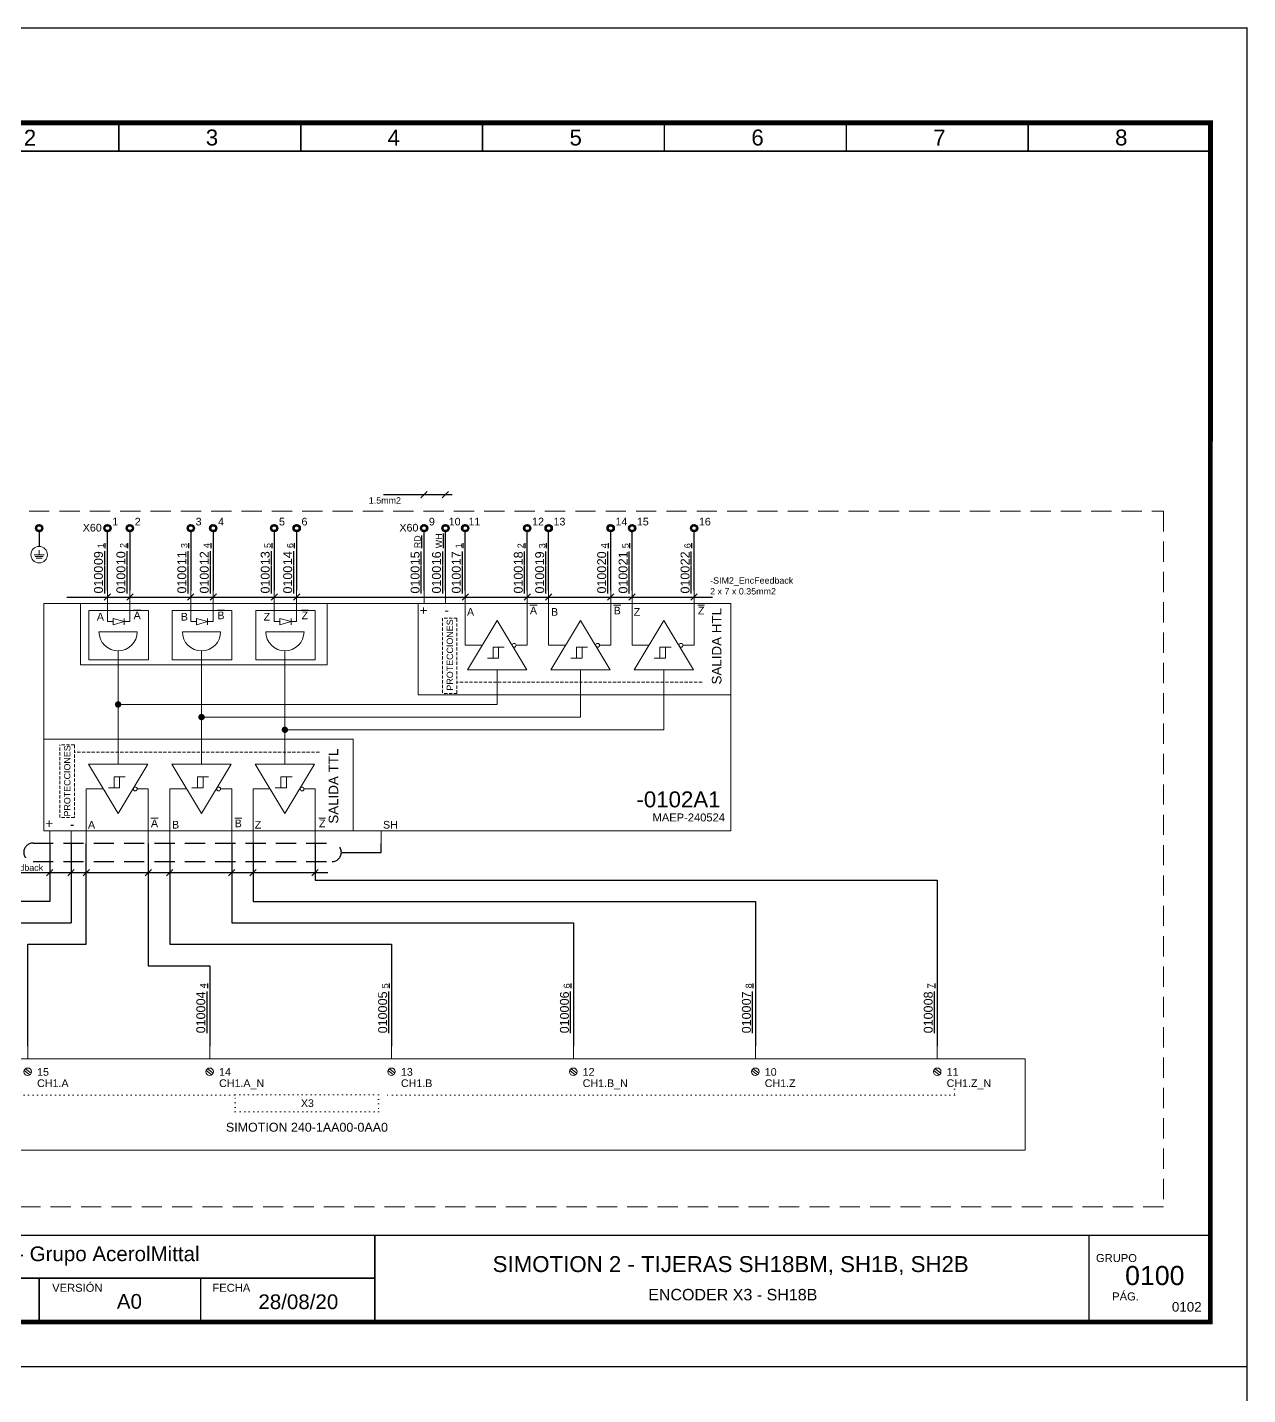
# Model space of a CAD drawing. Header units: millimetres. Extents: x -5035 to 14510, y -7775 to 12.
# Drawn here: x 495.5 to 687, y -3066.7 to -2852.2 of the extents above; entities that cross this region are included whole.
import ezdxf
from ezdxf.enums import TextEntityAlignment as Align

# ---------------------------------------------------------------- set-up
doc = ezdxf.new("R2010")
doc.units = ezdxf.units.MM
for name, pattern in [('ACAD_ISO07W100', [3, 0, -3]), ('DASHED', [0.75, 0.5, -0.25]), ('HIDDEN2', [4.762499999999999, 3.175, -1.5875])]:
    doc.linetypes.add(name, pattern=pattern)
for name, color, linetype, lineweight in [('Cables eProC', 81, 'Continuous', 25), ('eProC - L2', 41, 'Continuous', 20), ('Rótulo eProC', 222, 'Continuous', 25), ('Textos eProC', 41, 'Continuous', 25)]:
    doc.layers.add(name, color=color, linetype=linetype, lineweight=lineweight)
doc.layers.add('TEXTOS', color=150, linetype='Continuous')
doc.styles.get("Standard").update_dxf_attribs({"font": 'arial.ttf'})

# ---------------------------------------------------------------- blocks, each defined once
blk = doc.blocks.new('eProC - Rótulo')
at = {"layer": 'eProC - L2', "lineweight": 0}
h = blk.add_hatch(color=256, dxfattribs=at)
h.dxf.hatch_style = 1
edge = h.paths.add_edge_path()
edge.add_ellipse((18.25213672028826, -196.9261742999511), major_axis=(0, 2.69398394157768), ratio=0.9394639537380453, start_angle=270, end_angle=450)
edge.add_line((15.721235915227, -196.9261742999488), (15.721235915227, -198.0262406689194))
edge.add_ellipse((18.25213672028826, -198.0262406689176), major_axis=(-2.530900805061371, 0), ratio=0.8765219452336325, start_angle=0, end_angle=90.00000003045925)
edge.add_arc((18.27335383050047, -195.5607843947532), 4.683894425901206, 269.7404606443341, 295.7776069626162)
edge.add_line((20.31028205640587, -199.7785788889764), (20.29822599010674, -198.8274645321544))
edge.add_arc((18.53107238730183, -196.3659306924278), 3.030178328089625, 264.718299702173, 305.6748497988437, ccw=False)
edge.add_ellipse((18.25213672028826, -197.5293953656246), major_axis=(0, -1.853847971147125), ratio=0.8438195784126398, start_angle=270, end_angle=360, ccw=False)
edge.add_line((16.68782350683375, -197.5293953656246), (20.78303752534953, -197.5293953656246))
edge.add_line((20.78303752534953, -197.5293953656246), (20.78303752534964, -196.9261742999511))
edge = h.paths.add_edge_path(flags=16)
edge.add_line((19.61407906036493, -196.6747056132363), (16.8901943802116, -196.6747056132363))
edge.add_ellipse((18.25213672028826, -196.6524970348587), major_axis=(0, 1.493762606582783), ratio=0.9118536529786326, start_angle=269.14812120263406, end_angle=450.85187879736594, ccw=False)
edge = h.paths.add_edge_path()
edge.add_ellipse((24.53606879678694, -194.6480166949741), major_axis=(2.859551306712874, 0), ratio=0.8879042817777737, start_angle=271.7431843167558, end_angle=440.0131197538371)
edge.add_line((25.03197981647497, -192.1474811884746), (22.43893209419025, -192.1474811884746))
edge.add_line((22.43893209419025, -192.1474811884746), (22.43893209419025, -197.188480772912))
edge.add_line((22.43893209419025, -197.188480772912), (22.43893209419025, -200.2321034925712))
edge.add_line((22.43893209419025, -200.2321034925712), (23.45480529619465, -200.2321034925712))
edge.add_line((23.45480529619465, -200.2321034925712), (23.45480529619465, -197.1858495332467))
edge.add_line((23.45480529619465, -197.1858495332467), (24.62305523908697, -197.1858495332467))
edge = h.paths.add_edge_path(flags=16)
edge.add_line((23.45480529619465, -196.1897923405218), (23.45480529619465, -193.1062410494224))
edge.add_line((23.45480529619465, -193.1062410494224), (24.53606879676522, -193.1062410494224))
edge.add_ellipse((24.53606879678694, -194.6480166949741), major_axis=(1.681458667494562, 0), ratio=0.9169274721736568, start_angle=270, end_angle=450, ccw=False)
edge.add_line((24.53606879683048, -196.1897923405218), (23.45480529619465, -196.1897923405218))
h.paths.add_polyline_path([(28.88337502731326, -200.1686943225809), (29.96274090268548, -200.1686943225809), (29.96274090268548, -196.6621550902314, -0.5790308252155739), (32.03007794970472, -195.4418327159001), (32.03007794970472, -194.4851599634876, 0.4270023526849942), (29.96274090268548, -195.3092403231453), (29.96274090268548, -194.3667890582274), (28.88337502731326, -194.3667890582274)])
edge = h.paths.add_edge_path()
edge.add_ellipse((35.59266709558801, -197.314602608275), major_axis=(0, 3.050109259531877), ratio=0.9167500623092966, start_angle=0, end_angle=360)
edge = h.paths.add_edge_path(flags=16)
edge.add_ellipse((35.59266709558801, -197.314602608275), major_axis=(0, 2.152249407964542), ratio=0.8331707360348017, start_angle=0, end_angle=360)
edge = h.paths.add_edge_path()
edge.add_ellipse((43.71944930917152, -196.1511172593932), major_axis=(0, -3.250497670981453), ratio=0.9018554990975474, start_angle=135.331656941236, end_angle=404.668343058764, ccw=False)
edge.add_line((45.78028465666421, -193.8394023104156), (45.78028465666421, -192.5089534251097))
edge.add_ellipse((43.71944930917152, -196.1511172593932), major_axis=(0, -4.224315765563161), ratio=0.963019127378297, start_angle=149.5633998648684, end_angle=390.4366001351317)
edge.add_line((45.78028465666421, -199.7932810936768), (45.78028465666421, -198.4628322083709))
at = {"layer": 'eProC - L2', "lineweight": 5, "const_width": 0.233}
for points in [[(0, 0), (297, 0), (297, -210.0000000000002), (0, -210), (0, 0)], [(5.783499999999549, -189.4009999999998), (291.2164999999995, -189.4009999999998)], [(56.47486139750822, -202.9226231724861), (56.47486139750822, -189.3236231724859)], [(76.84365215121034, -202.9226231724861), (76.84365215121034, -189.3236231724859)], [(160.1370160879637, -203), (160.1370160879637, -189.4009999999998)], [(76.84365215121034, -196.123123172486), (160.1370160879637, -196.123123172486)], [(107.4632783138395, -202.9226231724861), (107.4632783138395, -196.123123172486)], [(132.7952386088173, -202.9226231724861), (132.7952386088173, -196.123123172486)]]:
    blk.add_lwpolyline(points, dxfattribs=at)
at = {"layer": 'eProC - L2', "lineweight": 40, "const_width": 0.75}
blk.add_lwpolyline([(5.783499999999549, -203), (291.2505000000001, -203), (291.2850000000003, -14.87246776690426), (5.817999999999756, -14.87246776690426)], close=True, dxfattribs=at)
at = {"layer": 'eProC - L2', "lineweight": 5, "const_width": 0.233}
for points in [[(34.34049999999991, -19.30656616285751), (5.783499999999663, -19.30656616285751), (5.783499999999549, -14.87246776690426), (34.34049999999979, -14.87246776690426)], [(62.89750000000026, -19.30656616285751), (34.34050000000002, -19.30656616285751), (34.34049999999979, -14.87246776690426), (62.89750000000004, -14.87246776690426)], [(91.4375, -19.30656616285796), (62.88049999999976, -19.30656616285796), (62.88049999999976, -14.87246776690426), (91.4375, -14.87246776690426)], [(119.9608131526145, -19.30656616285796), (91.40381315261425, -19.30656616285796), (91.40381315261413, -14.87246776690472), (119.9608131526143, -14.87246776690472)], [(148.517813152615, -19.30656616285796), (119.9608131526147, -19.30656616285796), (119.9608131526143, -14.87246776690472), (148.5178131526145, -14.87246776690472)], [(177.0578131526145, -19.30656616285842), (148.5008131526142, -19.30656616285842), (148.5008131526142, -14.87246776690472), (177.0578131526145, -14.87246776690472)], [(205.581126305229, -19.30656616285751), (177.0241263052287, -19.30656616285751), (177.0241263052285, -14.87246776690426), (205.5811263052287, -14.87246776690426)], [(234.1381263052294, -19.30656616285751), (205.5811263052292, -19.30656616285751), (205.5811263052287, -14.87246776690426), (234.138126305229, -14.87246776690426)], [(262.6781263052289, -19.30656616285796), (234.1211263052287, -19.30656616285796), (234.1211263052287, -14.87246776690426), (262.6781263052289, -14.87246776690426)], [(291.2014394578434, -19.30656616285751), (262.6444394578432, -19.30656616285751), (262.644439457843, -14.87246776690426), (291.2014394578432, -14.87246776690426)]]:
    blk.add_lwpolyline(points, close=True, dxfattribs=at)
at = {"layer": 'eProC - L2', "lineweight": 0, "const_width": 0.233}
blk.add_lwpolyline([(272.2141748043123, -203), (272.2141748043123, -189.4009999999998)], dxfattribs=at)
at = {"layer": 'eProC - L2', "lineweight": 0}
for points in [[(22.43893209419025, -197.188480772912), (22.43893209419025, -192.1474811884746), (25.03197981648179, -192.1474811884746)], [(23.45480529619465, -197.188480772912), (23.45480529619465, -200.2321034925712), (22.43893209419025, -200.2321034925712), (22.43893209419025, -192.1474811884746), (23.45480529619465, -192.1474811884746)], [(45.78028465666421, -192.5089534251097), (45.78028465666421, -193.8394023104156)], [(23.45480529619465, -193.1062410494224), (23.45480529619465, -196.1897923405218)], [(24.5360687967883, -193.1062410494224), (23.45480529619465, -193.1062410494224), (23.45480529619465, -196.1897923405218), (24.5360687967883, -196.1897923405218)], [(29.96274090268548, -196.6284768904829), (29.96274090268548, -200.1686943225809), (28.88337502731326, -200.1686943225809), (28.88337502731326, -194.3667890582274), (29.96274090268548, -194.3667890582274), (29.96274090268548, -195.3092403231431)], [(32.03007794970472, -195.4418327159001), (32.03007794970472, -194.4851599634871)], [(15.721235915227, -196.9261742999511), (15.721235915227, -198.0262406689176)], [(16.89019438021217, -196.6747056132363), (19.61407906036425, -196.6747056132363)], [(20.78303752534953, -197.5293953656246), (20.78303752534953, -196.9261742999511)], [(24.62305523906866, -197.1858495332467), (23.45480529619465, -197.1858495332467)], [(20.78303752534953, -197.5293953656246), (16.68782350683296, -197.5293953656246)], [(20.31028205640587, -199.7785788889755), (20.29822599010674, -198.8274645321535)], [(45.78028465666421, -198.4628322083713), (45.78028465666421, -199.7932810936768)]]:
    blk.add_lwpolyline(points, dxfattribs=at)
for centre, radius, start, end in [((31.39091835090221, -195.8868887166072), 1.540574078083927, 65.48798580094844, 157.9783705209563), ((31.34663979589845, -196.6453159903344), 1.384001337398694, 60.40847701888465, 180.6971331110832), ((18.53107238730195, -196.3659306924278), 3.030178328089643, 264.7182996994936, 305.674849798842), ((18.27335383050047, -195.5607843947532), 4.683894425901305, 269.7404606254545, 295.7776069626336)]:
    blk.add_arc(centre, radius, start, end, dxfattribs=at)
for centre, major_axis, ratio, start_param, end_param in [((24.53606879678694, -194.6480166949741), (2.859551306712874, 0), 0.8879042817777737, 4.742813286181207, 7.679677691676559), ((43.71944930917152, -196.1511172593932), (0, -4.224315765563161), 0.963019127378297, 2.610373768118795, 6.814404192650585), ((43.71944930917152, -196.1511172593932), (0, -3.250497670981453), 0.9018554990975474, 2.361982995804007, 7.062794964965373), ((18.25213672028826, -196.9261742999511), (0, 2.69398394157768), 0.9394639537380453, 4.71238898038469, 7.853981633974483), ((18.25213672028826, -196.6524970348587), (0, 1.493762606582783), 0.9118536529786326, 4.697520890542724, 7.868849723816449), ((24.53606879678694, -194.6480166949741), (1.681458667494562, 0), 0.9169274721736568, 4.71238898038469, 7.853981633974483), ((18.25213672028826, -198.0262406689176), (-2.530900805061371, 0), 0.8765219452336325, 0, 1.570796327326511), ((18.25213672028826, -197.5293953656246), (0, -1.853847971147125), 0.8438195784126398, 4.71238898038469, 6.283185307179586)]:
    blk.add_ellipse(centre, major_axis=major_axis, ratio=ratio, start_param=start_param, end_param=end_param, dxfattribs=at)
for major_axis, ratio in [((0, 3.050109259531877), 0.9167500623092966), ((0, 2.152249407964542), 0.8331707360348017)]:
    blk.add_ellipse((35.59266709558801, -197.314602608275), major_axis=major_axis, ratio=ratio, dxfattribs=at)
at = {"layer": 'eProC - L2', "lineweight": 20, "char_height": 2.5, "attachment_point": 7}
for s, insert in [('{\\fArial|b0|i0|c0|p18;00}', (19.45209767577444, -18.45176193203861)), ('{\\fArial|b0|i0|c0|p18;0}', (47.95841082838848, -18.45176193204053)), ('{\\fArial|b0|i0|c0|p18;1}', (76.51541082838872, -18.45176193203906)), ('{\\fArial|b0|i0|c0|p18;2}', (105.0554108283887, -18.45176193203906)), ('{\\fArial|b0|i0|c0|p18;3}', (133.6124108283885, -18.45176193203906)), ('{\\fArial|b0|i0|c0|p18;4}', (162.1354108283886, -18.45176193203906)), ('{\\fArial|b0|i0|c0|p18;5}', (190.6924108283889, -18.45176193203906)), ('{\\fArial|b0|i0|c0|p18;6}', (219.2324108283888, -18.45176193203906)), ('{\\fArial|b0|i0|c0|p18;7}', (247.7714108283886, -18.45176193203906)), ('{\\fArial|b0|i0|c0|p18;8}', (276.3114108283885, -18.45176193203906))]:
    blk.add_mtext(s, dxfattribs=dict(at, insert=insert))
at = {"layer": 'eProC - L2', "attachment_point": 7}
for s, insert, char_height in [('{\\fArial|b0|i0|c0|p18;CONFECCIÓN }', (60.44413231986846, -191.9323770540059), 1.255239842187869), ('{\\fArial|b0|i0|c0|p18;CLIENTE}', (78.54848969712793, -191.9323770540059), 1.255239842187869), ('{\\fArial|b0|i0|c0|p18;CRJ}', (62.66984818896753, -195.2786288782686), 2.305149634601388), ('{\\fArial|b0|i0|c0|p18;ACINDAR - Grupo AcerolMittal}', (88.62083612340257, -194.1530265221377), 2.305149634601388), ('{\\fArial|b0|i0|c0|p18;GRUPO}', (273.3085936568314, -193.6147217329662), 1.255239842187869), ('{\\fArial|b0|i0|c0|p18;ULTIMA VERSIÓN}', (58.41840193245116, -197.989487357172), 1.255239842187869), ('{\\fArial|b0|i0|c0|p18;ARCHIVO}', (78.64627760704661, -198.2800028847432), 1.255239842187869), ('{\\fArial|b0|i0|c0|p18;VERSIÓN}', (109.503126452717, -198.2800028847432), 1.255239842187869), ('{\\fArial|b0|i0|c0|p18;FECHA}', (134.6501022744314, -198.2800028847432), 1.255239842187869), ('{\\fArial|b0|i0|c0|p18;CRJ}', (63.23684171670493, -201.2539878171506), 2.305149634601388), ('{\\fArial|b0|i0|c0|p18;XING_ELE32006}', (79.87327899639467, -202.087657779754), 2.305149634601388), ('{\\fArial|b0|i0|c0|p18;A0}', (119.6550813409899, -200.9525265221378), 2.305149634601388), ('{\\fArial|b0|i0|c0|p18;28/08/20}', (141.867730192314, -201.0108573813513), 2.305149634601388), ('{\\fArial|b0|i0|c0|p18;PÁG.}', (275.8581421672325, -199.6374450480862), 1.255239842187869)]:
    blk.add_mtext(s, dxfattribs=dict(at, insert=insert, char_height=char_height))
at = {"layer": 'eProC - L2', "insert": (215.9882582192838, -192.6668423217829), "char_height": 2.5, "width": 89.0142959662885, "attachment_point": 2}
blk.add_mtext('{\\fArial|b0|i0|c0|p18;SIMOTION 2 - TIJERAS SH18BM, SH1B, SH2B}', dxfattribs=at)
at = {"layer": 'eProC - L2'}
for tag, p in [('GR', (284.9388241817146, -193.1055635700077)), ('PG', (284.9388241817146, -198.932405996431))]:
    blk.add_attdef(tag, text='', height=3, dxfattribs=at).set_placement(p, align=Align.MIDDLE)
blk.add_attdef('DESCRIPCIÓN', text='', height=1.8, dxfattribs=at).set_placement((216.3124805672701, -199.6093158954159), align=Align.CENTER)
blk = doc.blocks.new('EntradaEncoder')
at = {"layer": 'eProC - L2'}
blk.add_lwpolyline([(0, 0), (285.3993131526131, 0), (285.3993131526131, -170.0944338371428), (0, -170.0944338371428)], close=True, dxfattribs=at)
for points in [[(21.16864936152524, -140.440132560896), (21.16864936152524, -142.398420619621)], [(29.57965510321287, -140.440132560896), (29.57965510321287, -142.398420619621)], [(45.59635857691865, -140.440132560896), (45.59635857691865, -142.398420619621)], [(54.00736431860628, -140.440132560896), (54.00736431860628, -142.398420619621)], [(62.41837006029391, -140.440132560896), (62.41837006029391, -142.398420619621)], [(99.86512630522884, -140.440132560896), (99.86512630522884, -142.398420619621)], [(128.4221263052295, -140.440132560896), (128.4221263052295, -142.398420619621)], [(156.9621263052286, -140.440132560896), (156.9621263052286, -142.398420619621)], [(185.4854394578433, -140.440132560896), (185.4854394578433, -142.3984179075387)], [(214.042439457844, -140.440132560896), (214.042439457844, -142.398420619621)], [(242.5824394578431, -140.440132560896), (242.5824394578431, -142.398420619621)], [(256.3939237839822, -142.398420619621), (17.33208903761988, -142.3984206196237)], [(17.33208903761988, -156.7231341166125), (17.33208903761988, -142.3984206196237)], [(256.3939237839822, -142.398420619621), (256.3939237839822, -156.7231341166107)], [(21.47996985772625, -144.9293886112782), (20.61432363544191, -144.2455740360647)], [(20.82690637296582, -143.9584135324476), (21.71011254443511, -144.6560995356003)], [(29.89097559941388, -144.9293886112782), (29.02532937712954, -144.2455740360647)], [(29.23791211465345, -143.9584135324476), (30.12111828612274, -144.6560995356003)], [(45.90767907311965, -144.9293886112782), (45.04203285083531, -144.2455740360647)], [(45.25461558835923, -143.9584135324476), (46.13782175982851, -144.6560995356003)], [(54.31868481480728, -144.9293886112782), (53.45303859252294, -144.2455740360647)], [(53.66562133004686, -143.9584135324476), (54.54882750151614, -144.6560995356003)], [(62.72969055649492, -144.9293886112782), (61.86404433421058, -144.2455740360647)], [(62.07662707173449, -143.9584135324476), (62.95983324320378, -144.6560995356003)], [(100.1594558671877, -144.9293858991959), (99.29380964490338, -144.2455713239824)], [(99.5063923824273, -143.9584108203653), (100.3895985538966, -144.6560968235181)], [(128.716446761031, -144.9293886112782), (127.8508005387466, -144.2455740360647)], [(128.0633832762705, -143.9584135324476), (128.9465894477398, -144.6560995356003)], [(157.2564513141078, -144.9293886112782), (156.3908050918235, -144.2455740360647)], [(156.6033878293474, -143.9584135324476), (157.4865940008167, -144.6560995356003)], [(185.7797644667226, -144.9293886112782), (184.9141182444382, -144.2455740360647)], [(185.1267009819621, -143.9584135324476), (186.0099071534314, -144.6560995356003)], [(214.353759954045, -144.9293886112782), (213.4881137317607, -144.2455740360647)], [(213.7006964692846, -143.9584135324476), (214.5839026407539, -144.6560995356003)], [(242.8937599540441, -144.9293886112782), (242.0281137317597, -144.2455740360647)], [(242.2406964692836, -143.9584135324476), (243.1239026407529, -144.6560995356003)], [(17.33208903761988, -156.7231341166125), (256.3939237839822, -156.7231341166107)]]:
    blk.add_lwpolyline(points, dxfattribs=at)
at = {"layer": 'eProC - L2', "linetype": 'ACAD_ISO07W100', "ltscale": 0.2}
for points in [[(20.89215279845666, -147.1634680588832), (20.89215279845666, -148.1278432338931), (132.4220374803754, -148.1278432338931)], [(245.2830860607482, -147.1634680588832), (245.2830860607482, -148.1278432338931), (155.9150289305162, -148.1278432338931)]]:
    blk.add_lwpolyline(points, dxfattribs=at)
blk.add_lwpolyline([(132.4220374803754, -148.067599904809), (154.9079493906447, -148.067599904809), (154.9079493906447, -150.738107827261), (132.4220374803754, -150.738107827261)], close=True, dxfattribs=at)
at = {"layer": 'eProC - L2'}
for centre in [(21.16864936152524, -144.4336702125402), (29.57965510321287, -144.4336702125402), (45.59635857691865, -144.4336702125402), (54.00736431860628, -144.4336702125402), (62.41837006029391, -144.4336702125402), (99.84813537098671, -144.4336675004579), (128.40512626483, -144.4336702125402), (156.9451308179068, -144.4336702125402), (185.4684439705215, -144.4336702125402), (214.042439457844, -144.4336702125402), (242.5824394578431, -144.4336702125402)]:
    blk.add_circle(centre, 0.5853692699507881, dxfattribs=at)
at = {"layer": 'eProC - L2', "char_height": 1.2, "attachment_point": 1}
for s, insert in [('5', (22.64074206018995, -143.8626608519253)), ('+24', (22.64074206018995, -145.4184915963048)), ('9', (31.05174780187758, -143.8626608519253)), ('M', (31.05174780187758, -145.4184915963048)), ('4', (47.06845127558336, -143.8626608519253)), ('+5', (47.06845127558336, -145.4184915963048)), ('+5', (55.47945701727099, -145.4184915963048)), ('6', (55.47945701727099, -143.8626608519253)), ('7', (63.89046275895862, -143.8626608519253)), ('M', (63.89046275895862, -145.4184915963048)), ('CH1.A', (101.3202280696514, -145.6293309166153)), ('15', (101.3202280696514, -143.862658139843)), ('CH1.A_N', (129.8772189634947, -145.6293336286976)), ('14', (129.8772189634947, -143.8626608519253)), ('CH1.B', (158.4172235165715, -145.6293336286976)), ('13', (158.4172235165715, -143.8626608519253)), ('CH1.B_N', (186.9405366691863, -145.6293336286976)), ('12', (186.9405366691863, -143.8626608519253)), ('CH1.Z', (215.5145321565087, -145.6293336286976)), ('10', (215.5145321565087, -143.8626608519253)), ('CH1.Z_N', (244.0545321565078, -145.6293336286976)), ('11', (244.0545321565078, -143.8626608519253))]:
    blk.add_mtext_dynamic_manual_height_columns(s, width=3.250252668158737, gutter_width=7.5, heights=[0], dxfattribs=dict(at, insert=insert))
at = {"layer": 'eProC - L2'}
for tag, p in [('GXX1', (16.52262650177545, -144.0058911814467)), ('ID1', (16.52262650177545, -146.32201456447))]:
    blk.add_attdef(tag, text='', height=1.5, dxfattribs=at).set_placement(p, align=Align.RIGHT)
for tag, height, p in [('BYTE', 1.2, (143.7363716029267, -149.965238330682)), ('DESC1', 1.4, (143.66499343551, -153.8437915052054))]:
    blk.add_attdef(tag, text='', height=height, dxfattribs=at).set_placement(p, align=Align.CENTER)
blk = doc.blocks.new('eProC - Borne 2.0')
at = {"layer": 'Cables eProC'}
h = blk.add_hatch(dxfattribs=at)
h.set_pattern_fill('ANSI31', color=256, scale=0.0279171615287314)
h.set_pattern_definition([(45, (-2462.882078904184, -2995.577827000979), (-0.06267581517531662, 0.06267581517531662), [])])
edge = h.paths.add_edge_path()
edge.add_arc((0, -0.4535599239779913), 0.5742361460052544, 0, 360)
edge = h.paths.add_edge_path(flags=17)
edge.add_arc((2.775557561562891e-17, -0.4535599239779913), 0.3850599639098976, 0, 360)
for radius in [0.5742361460052052, 0.3850599639097176]:
    blk.add_circle((0, -0.4535599239779913), radius, dxfattribs=at)
blk = doc.blocks.new('eProC_B65_03')
at = {"layer": 'eProC - L2'}
for points in [[(-0.7639828629999101, -1.325780363934427), (0.7722713781604398, -1.325780363934427)], [(-0.607844248866968, -1.580543434206447), (0.6161327640274976, -1.580543434206447)], [(-0.4517056347340258, -1.835306504478467), (0.4599941498945554, -1.835306504478467)], [(0.004144257580264821, -1.325780363934427), (0.004144257580264821, -0.5892963774194868)]]:
    blk.add_lwpolyline(points, dxfattribs=at)
blk.add_circle((0, -1.295763512554913), 1.295763512554913, dxfattribs=at)

msp = doc.modelspace()

# ---------------------------------------------------------------- linework, layer by layer
at = {"layer": 'Cables eProC'}
for p, q in [((497.3797751419898, -2931.349504259904), (497.3797751419898, -2933.643711567264)), ((508.0936612138809, -2940.565734222138), (508.0936612138809, -2931.349619746567)), ((511.6194344727734, -2931.349619746567), (511.6194344727733, -2940.565734222138)), ((557.786463392325, -2940.565734222138), (557.7864633923252, -2931.349619746563)), ((561.1445841531836, -2940.565734222138), (561.1445841531838, -2931.349619746563)), ((564.2528315117006, -2940.565734222137), (564.2528315117008, -2931.349619746563)), ((573.9834283209557, -2940.565734222136), (573.9834283209559, -2931.349619746562)), ((577.3389438177828, -2940.565734222136), (577.338943817783, -2931.349619746562)), ((587.0695406270379, -2940.565734222135), (587.0695406270381, -2931.349619746561)), ((590.425056123865, -2940.565734222135), (590.4250561238653, -2931.349619746561)), ((600.1556529331201, -2940.565734222134), (600.1556529331203, -2931.34961974656)), ((499.0333536031485, -2980.278023354249), (499.0333536031484, -2989.35222466159)), ((502.3914743640071, -2980.278023354249), (502.3914743640071, -2992.710345422449)), ((544.8070732406666, -2981.64456050834), (551.0779441950294, -2981.644560508341)), ((551.0779441950294, -2981.644560508341), (551.0779441950294, -2980.278023354249)), ((499.0333536031485, -2989.35222466159), (449.7442987639931, -2989.35222466159)), ((458.1553045056808, -2992.710345422449), (502.391474364007, -2992.710345422449))]:
    msp.add_line(p, q, dxfattribs=at)
at = {"layer": 'Cables eProC', "linetype": 'HIDDEN2'}
for p, q in [((496.4230555720277, -2980.187228089096), (543.3497408214223, -2980.187228089096)), ((496.4230555720278, -2983.101892927584), (543.3497408214223, -2983.101892927585))]:
    msp.add_line(p, q, dxfattribs=at)
at = {"layer": 'Cables eProC'}
for points in [[(521.1797735199626, -2931.349619746567), (521.1797735199631, -2940.565734222138)], [(524.7055467788556, -2931.349619746567), (524.7055467788556, -2940.565734222138)], [(534.2658858260453, -2931.349619746567), (534.2658858260453, -2940.565734222138)], [(537.7916590849378, -2931.349619746567), (537.7916590849378, -2940.565734222138)], [(495.6020607506157, -3012.067779229122), (495.6020607506157, -2996.068466183307), (504.7786845461019, -2996.068466183307), (504.7786845461019, -2980.278023354249)], [(514.509281355357, -2980.278023354249), (514.509281355357, -2999.426586944167), (524.1590607506164, -2999.426586944167), (524.1590607506164, -3012.067779229122)], [(517.8647968521841, -2980.278023354249), (517.8647968521841, -2996.068466183307), (552.6990607506154, -2996.068466183307), (552.6990607506154, -3012.067779229122)], [(527.5953936614392, -2980.278023354249), (527.5953936614392, -2992.710345422449), (581.2223739032303, -2992.710345422449), (581.2223739032302, -3012.067779229122)], [(530.9509091582663, -2980.278023354249), (530.9509091582661, -2989.35222466159), (609.7793739032306, -2989.35222466159), (609.7793739032309, -3012.067779229122)], [(540.6815059675214, -2980.278023354249), (540.6815059675214, -2985.994103900732), (638.3193739032299, -2985.994103900732), (638.3193739032299, -3012.067779229122)]]:
    msp.add_lwpolyline(points, dxfattribs=at)
at = {"layer": 'Cables eProC', "linetype": 'HIDDEN2'}
for centre, start, end in [((496.4230555720278, -2981.64456050834), 90.00000000000448, 269.9999999999955), ((543.3497408214223, -2981.64456050834), 270, 90)]:
    msp.add_arc(centre, 1.457332419244267, start, end, dxfattribs=at)
at = {"layer": 'eProC - L2'}
for p, q in [((508.0936612138809, -2945.431622842954), (508.0936612138809, -2940.565734222138)), ((508.0936612138809, -2940.565734222138), (508.0936612138809, -2942.595535713266)), ((511.6194344727734, -2945.431622842954), (511.6194344727733, -2940.565734222138)), ((521.1797735199631, -2945.431622842954), (521.1797735199631, -2940.565734222138)), ((524.7055467788556, -2945.431622842954), (524.7055467788556, -2940.565734222138)), ((534.2658858260453, -2945.431622842954), (534.2658858260453, -2940.565734222138)), ((537.7916590849378, -2945.431622842954), (537.7916590849378, -2940.565734222138)), ((564.2528315117012, -2949.148011817094), (564.2528315117006, -2940.565734222137)), ((573.9834283209562, -2949.148011817093), (573.9834283209557, -2940.565734222136)), ((577.3389438177834, -2949.148011817093), (577.3389438177828, -2940.565734222136)), ((587.0695406270385, -2949.148011817092), (587.0695406270379, -2940.565734222135)), ((590.4250561238656, -2949.148011817092), (590.425056123865, -2940.565734222135)), ((600.1556529331207, -2949.148011817091), (600.1556529331201, -2940.565734222134)), ((506.7714962417962, -2947.029367695433), (512.7714962417962, -2947.029367695433)), ((508.975104528604, -2945.431622842954), (508.0936612138809, -2945.431622842954)), ((511.6194344727734, -2945.431622842954), (510.7379911580502, -2945.431622842954)), ((519.8576085478784, -2947.029367695433), (525.8576085478784, -2947.029367695433)), ((522.0612168346862, -2945.431622842954), (521.1797735199631, -2945.431622842954)), ((524.7055467788556, -2945.431622842954), (523.8241034641325, -2945.431622842954)), ((532.9437208539606, -2947.029367695433), (538.9437208539606, -2947.029367695433)), ((535.1473291407684, -2945.431622842954), (534.2658858260453, -2945.431622842954)), ((537.7916590849378, -2945.431622842954), (536.9102157702147, -2945.431622842954)), ((566.9109684150783, -2949.148011817094), (564.2528315117012, -2949.148011817094)), ((572.2352706296265, -2949.148011817093), (573.9834283209562, -2949.148011817093)), ((579.9970807211605, -2949.148011817093), (577.3389438177834, -2949.148011817093)), ((585.3213829357087, -2949.148011817092), (587.0695406270385, -2949.148011817092)), ((593.0831930272427, -2949.148011817093), (590.4250561238656, -2949.148011817093)), ((598.4074952417909, -2949.148011817092), (600.1556529331207, -2949.148011817092)), ((509.7714962417959, -2950.029367695433), (509.7714962417956, -2967.82809567102)), ((522.8576085478784, -2950.029367695433), (522.8576085478778, -2967.82809567102)), ((535.9437208539604, -2950.029367695433), (535.94372085396, -2967.82809567102)), ((569.2456432073958, -2958.434252207898), (569.2456432073952, -2953.015661905365)), ((582.3317555134778, -2960.421878788192), (582.3317555134774, -2953.015661905364)), ((595.41786781956, -2962.409505368487), (595.4178678195597, -2953.015661905363)), ((569.2456432073957, -2958.434252207897), (509.7714962417956, -2958.434252207898)), ((582.3317555134779, -2960.421878788192), (522.8576085478778, -2960.421878788193)), ((595.4178678195601, -2962.409505368487), (535.94372085396, -2962.409505368489)), ((507.4368214494789, -2971.695745759292), (504.7786845461019, -2971.695745759292)), ((504.7786845461019, -2971.695745759292), (504.7786845461019, -2980.278023354249)), ((512.7611236640271, -2971.695745759293), (514.509281355357, -2971.695745759292)), ((514.509281355357, -2971.695745759292), (514.509281355357, -2980.278023354249)), ((517.8647968521841, -2971.695745759292), (517.8647968521841, -2980.278023354249)), ((520.5229337555611, -2971.695745759292), (517.8647968521841, -2971.695745759292)), ((525.8472359701093, -2971.695745759293), (527.5953936614392, -2971.695745759292)), ((527.5953936614392, -2971.695745759292), (527.5953936614392, -2980.278023354249)), ((530.9509091582663, -2971.695745759292), (530.9509091582663, -2980.278023354249)), ((533.6090460616433, -2971.695745759293), (530.9509091582663, -2971.695745759293)), ((538.9333482761915, -2971.695745759293), (540.6815059675214, -2971.695745759293)), ((540.6815059675214, -2971.695745759292), (540.6815059675214, -2980.278023354249)), ((551.0779441950294, -2978.248221863121), (551.0779441950294, -2980.278023354249))]:
    msp.add_line(p, q, dxfattribs=at)
at = {"layer": 'eProC - L2', "linetype": 'DASHED'}
for p, q in [((560.6878581029932, -2944.876663433191), (560.6878581029956, -2956.714189448217)), ((562.9520740895664, -2944.876663433191), (560.6878581029946, -2944.876663433191)), ((562.9520740895673, -2956.714189448216), (562.9520740895666, -2944.876663433191)), ((601.410792181592, -2954.920069429661), (562.9520740895672, -2954.920069429664)), ((562.9520740895673, -2956.714189448216), (560.6878581029955, -2956.714189448217)), ((500.6367871019537, -2976.190732344175), (500.6367871019537, -2964.786501108399)), ((502.9010030885254, -2964.786501108399), (500.6367871019536, -2964.786501108399)), ((502.9010030885254, -2964.786501108399), (502.9010030885254, -2976.190732344175)), ((541.3597211805502, -2965.923688146722), (502.9010030885254, -2965.923688146722)), ((502.9010030885254, -2976.190732344175), (500.6367871019536, -2976.190732344175))]:
    msp.add_line(p, q, dxfattribs=at)
at = {"layer": 'eProC - L2', "linetype": 'HIDDEN2'}
msp.add_lwpolyline([(476.7503852583396, -2928.107417415435), (673.8112172843321, -2928.107417415435), (673.8112172843321, -3037.234751734002), (476.7503852583394, -3037.234751734002)], dxfattribs=at)
at = {"layer": 'eProC - L2'}
for points in [[(557.786463392325, -2940.565734222138), (557.786463392325, -2942.595535713265)], [(561.1445841531836, -2940.565734222138), (561.1445841531836, -2942.595535713265)], [(498.1178431759545, -2942.595535713266), (605.9289310837044, -2942.595535713258), (605.9289310837044, -2978.248221863121), (498.1178431759545, -2978.248221863121), (498.1178431759519, -2942.595535713266)], [(503.8494436592634, -2942.595535713267), (503.8494436592634, -2952.202687976412), (542.5814087707301, -2952.202687976412), (542.5814087707301, -2942.595535713266), (503.8494436592634, -2942.595535713266)], [(556.870952965132, -2956.941148002245), (556.870952965131, -2942.595535713265), (605.9289310837044, -2942.595535713262), (605.9289310837054, -2956.941148002241), (556.870952965132, -2956.941148002245)], [(505.1871982586932, -2943.691825607287), (505.1871982586932, -2951.42712578383), (514.525897427961, -2951.42712578383), (514.525897427961, -2943.691825607287), (505.1871982586932, -2943.691825607287)], [(508.975104528604, -2945.431622842954), (508.975104528604, -2944.931622842954), (510.7379911580502, -2945.431622842954), (510.7379911580502, -2944.931622842954)], [(518.2733105647754, -2943.691825607287), (518.2733105647754, -2951.42712578383), (527.6120097340432, -2951.42712578383), (527.6120097340432, -2943.691825607287), (518.2733105647754, -2943.691825607287)], [(522.0612168346862, -2945.431622842954), (522.0612168346862, -2944.931622842954), (523.8241034641325, -2945.431622842954), (523.8241034641325, -2944.931622842954)], [(531.3594228708577, -2943.691825607287), (531.3594228708577, -2951.42712578383), (540.6981220401254, -2951.42712578383), (540.6981220401254, -2943.691825607287), (531.3594228708577, -2943.691825607287)], [(535.1473291407684, -2945.431622842954), (535.1473291407684, -2944.931622842954), (536.9102157702147, -2945.431622842954), (536.9102157702147, -2944.931622842954)], [(573.9149927920291, -2953.015661905365), (564.5762936227613, -2953.015661905365), (569.2456432073947, -2945.280361728823), (573.9149927920291, -2953.015661905365)], [(587.0011050981113, -2953.015661905364), (577.6624059288436, -2953.015661905364), (582.3317555134769, -2945.280361728822), (587.0011050981113, -2953.015661905364)], [(600.0872174041936, -2953.015661905364), (590.7485182349258, -2953.015661905364), (595.4178678195591, -2945.280361728822), (600.0872174041936, -2953.015661905364)], [(508.975104528604, -2945.431622842954), (508.975104528604, -2945.931622842954), (510.7379911580502, -2945.431622842954), (510.7379911580502, -2945.931622842954)], [(522.0612168346862, -2945.431622842954), (522.0612168346862, -2945.931622842954), (523.8241034641325, -2945.431622842954), (523.8241034641325, -2945.931622842954)], [(535.1473291407684, -2945.431622842954), (535.1473291407684, -2945.931622842954), (536.9102157702147, -2945.431622842954), (536.9102157702147, -2945.931622842954)], [(570.368455314701, -2949.429154157973), (568.6061353484971, -2949.429154157973), (568.6061353484971, -2951.191474124177), (567.7249753653952, -2951.191474124177), (569.4872953315991, -2951.191474124177), (569.4872953315991, -2949.429154157973)], [(583.4545676207832, -2949.429154157973), (581.6922476545793, -2949.429154157973), (581.6922476545793, -2951.191474124177), (580.8110876714774, -2951.191474124177), (582.5734076376813, -2951.191474124177), (582.5734076376813, -2949.429154157973)], [(596.5406799268654, -2949.429154157972), (594.7783599606615, -2949.429154157972), (594.7783599606615, -2951.191474124176), (593.8971999775596, -2951.191474124176), (595.6595199437635, -2951.191474124176), (595.6595199437635, -2949.429154157972)], [(498.1178431759545, -2963.902609574142), (498.1178431759545, -2978.248221863121), (546.6783664102404, -2978.248221863121), (546.6783664102404, -2963.902609574141), (498.1178431759545, -2963.902609574142)], [(514.4408458264295, -2967.82809567102), (505.1021466571617, -2967.82809567102), (509.7714962417956, -2975.563395847563), (514.4408458264295, -2967.82809567102)], [(527.5269581325117, -2967.82809567102), (518.1882589632439, -2967.82809567102), (522.8576085478778, -2975.563395847563), (527.5269581325117, -2967.82809567102)], [(540.6130704385939, -2967.828095671021), (531.2743712693261, -2967.828095671021), (535.94372085396, -2975.563395847563), (540.6130704385939, -2967.828095671021)], [(510.8943083491019, -2969.769056609131), (509.131988382898, -2969.769056609131), (509.131988382898, -2971.531376575335), (508.2508283997961, -2971.531376575335), (510.013148366, -2971.531376575335), (510.013148366, -2969.769056609131)], [(523.9804206551842, -2969.769056609131), (522.2181006889803, -2969.769056609131), (522.2181006889803, -2971.531376575335), (521.3369407058783, -2971.531376575335), (523.0992606720822, -2971.531376575335), (523.0992606720822, -2969.769056609131)], [(537.0665329612664, -2969.769056609131), (535.3042129950625, -2969.769056609131), (535.3042129950625, -2971.531376575335), (534.4230530119605, -2971.531376575335), (536.1853729781644, -2971.531376575335), (536.1853729781644, -2969.769056609131)], [(499.0333536031485, -2980.278023354249), (499.0333536031485, -2978.248221863121)], [(502.3914743640071, -2980.278023354249), (502.3914743640071, -2978.248221863121)]]:
    msp.add_lwpolyline(points, dxfattribs=at)
at = {"layer": 'eProC - L2', "const_width": 0.5}
for points in [[(509.5214962417956, -2958.434252207898, -1), (510.0214962417956, -2958.434252207898, -1)], [(522.6076085478778, -2960.421878788193, -1), (523.1076085478778, -2960.421878788193, -1)], [(535.6937208539599, -2962.409505368489, -1), (536.1937208539599, -2962.409505368489, -1)]]:
    msp.add_lwpolyline(points, format="xyb", close=True, dxfattribs=at)
at = {"layer": 'eProC - L2'}
for centre in [(571.9352706296265, -2949.148011817093), (585.0213829357087, -2949.148011817093), (598.107495241791, -2949.148011817093), (512.4611236640271, -2971.695745759292), (525.5472359701093, -2971.695745759292), (538.6333482761916, -2971.695745759292)]:
    msp.add_circle(centre, 0.3, dxfattribs=at)
for centre in [(509.7714962417962, -2947.029367695433), (522.8576085478784, -2947.029367695433), (535.9437208539606, -2947.029367695433)]:
    msp.add_arc(centre, 3, 180, 0, dxfattribs=at)
at = {"layer": 'TEXTOS'}
for p, q in [((551.4023129218399, -2925.507316828913), (562.1987987966859, -2925.507316828913)), ((558.286463392325, -2925.007316828913), (557.286463392325, -2926.007316828913)), ((561.6445841531836, -2925.007316828909), (560.6445841531836, -2926.007316828909)), ((501.7095107433958, -2941.580634967702), (603.0745733712538, -2941.580634967702)), ((508.5936612138809, -2941.080634967702), (507.5936612138809, -2942.080634967702)), ((512.1194344727733, -2941.080634967702), (511.1194344727733, -2942.080634967702)), ((521.6797735199631, -2941.080634967702), (520.6797735199631, -2942.080634967702)), ((525.2055467788556, -2941.080634967702), (524.2055467788556, -2942.080634967702)), ((534.7658858260453, -2941.080634967702), (533.7658858260453, -2942.080634967702)), ((538.2916590849378, -2941.080634967702), (537.2916590849378, -2942.080634967702)), ((564.7528315117007, -2941.080634967699), (563.7528315117007, -2942.080634967699)), ((574.4834283209557, -2941.080634967698), (573.4834283209557, -2942.080634967698)), ((577.8389438177828, -2941.080634967697), (576.8389438177828, -2942.080634967697)), ((587.569540627038, -2941.080634967697), (586.569540627038, -2942.080634967697)), ((590.9250561238651, -2941.080634967696), (589.9250561238651, -2942.080634967696)), ((600.6556529331202, -2941.080634967696), (599.6556529331202, -2942.080634967696)), ((492.6492031326634, -2984.81512400792), (542.7078650727562, -2984.81512400792)), ((499.5333536031485, -2984.31512400792), (498.5333536031485, -2985.31512400792)), ((502.8914743640071, -2984.31512400792), (501.8914743640071, -2985.31512400792)), ((505.2786845461019, -2984.31512400792), (504.2786845461019, -2985.31512400792)), ((515.009281355357, -2984.31512400792), (514.009281355357, -2985.31512400792)), ((518.3647968521841, -2984.31512400792), (517.3647968521841, -2985.31512400792)), ((528.0953936614392, -2984.31512400792), (527.0953936614392, -2985.31512400792)), ((531.4509091582663, -2984.31512400792), (530.4509091582663, -2985.31512400792)), ((541.1815059675214, -2984.31512400792), (540.1815059675214, -2985.31512400792))]:
    msp.add_line(p, q, dxfattribs=at)

# ---------------------------------------------------------------- block references
for p in [(497.3912912131584, -2930.321823676583), (508.0936612138809, -2930.321823676583), (511.6194344727733, -2930.321823676583), (521.1797735199631, -2930.321823676583), (524.7055467788556, -2930.321823676583), (534.2658858260453, -2930.321823676583), (537.7916590849378, -2930.321823676583), (557.786463392325, -2930.321823676583), (561.1445841531836, -2930.32182367658), (564.2528315117006, -2930.32182367658), (573.9834283209558, -2930.321823676579), (577.3389438177829, -2930.321823676579), (587.069540627038, -2930.321823676578), (590.4250561238653, -2930.321823676578), (600.1556529331202, -2930.321823676579)]:
    msp.add_blockref('eProC - Borne 2.0', p)
at = {"layer": 'Cables eProC'}
ref = msp.add_blockref('eProC - Rótulo', (389.9189344453871, -2852.321080505369), dxfattribs=at)
ref.add_attrib('HOJA', '0100', dxfattribs={"layer": 'Rótulo eProC', "color": 6, "height": 3}).set_placement((672.460216396531, -3048.029212652273), align=Align.MIDDLE)
ref.add_attrib('SIG', '0102', dxfattribs={"layer": 'Rótulo eProC', "color": 6, "height": 1.5}).set_placement((679.8076737603978, -3053.692714064132), align=Align.RIGHT)
ref.add_attrib('DESCRIPCIÓN', 'ENCODER X3 - SH18B', dxfattribs={"layer": 'Rótulo eProC', "color": 6, "height": 1.8}).set_placement((606.2314150126576, -3051.930396400785), align=Align.CENTER)
ref = msp.add_blockref('EntradaEncoder', (395.7369344453869, -2871.627646668226), dxfattribs=at)
ref.add_attrib('ID1', '-0080SM1', dxfattribs={"layer": 'eProC - L2', "height": 1.5}).set_placement((412.2595609471623, -3017.949661232696), align=Align.RIGHT)
ref.add_attrib('DESC1', 'SIMOTION 240-1AA00-0AA0', dxfattribs={"layer": 'eProC - L2', "height": 1.4}).set_placement((539.4019278808969, -3025.471438173432), align=Align.CENTER)
ref.add_attrib('BYTE', 'X3', dxfattribs={"layer": 'eProC - L2', "height": 1.2}).set_placement((539.4733060483136, -3021.592884998908), align=Align.CENTER)
ref = msp.add_blockref('eProC - Rótulo', (389.9189344453871, -3062.321080505369), dxfattribs=at)
ref.add_attrib('HOJA', '0102', dxfattribs={"layer": 'Rótulo eProC', "color": 6, "height": 3}).set_placement((672.460216396531, -3258.029212652273), align=Align.MIDDLE)
ref.add_attrib('SIG', '0104', dxfattribs={"layer": 'Rótulo eProC', "color": 6, "height": 1.5}).set_placement((679.8076737603978, -3263.692714064132), align=Align.RIGHT)
ref.add_attrib('DESCRIPCIÓN', 'ENCODER X4 - SH1BM', dxfattribs={"layer": 'Rótulo eProC', "color": 6, "height": 1.8}).set_placement((606.2314150126576, -3261.930396400785), align=Align.CENTER)
at = {"layer": 'eProC - L2', "color": 4}
msp.add_blockref('eProC_B65_03', (497.3797751419898, -2933.643711567264), dxfattribs=at)

# ---------------------------------------------------------------- texts
at = {"layer": 'Cables eProC', "attachment_point": 1, "rotation": 90}
for s, insert, char_height in [('{\\LRD}', (556.2576962152216, -2933.926670289227), 1), ('{\\LWH}', (559.6158169760802, -2933.926670289224), 1), ('{\\L09}', (505.9817869525451, -2936.57183648708), 1.4), ('{\\L1}', (506.5648940367774, -2933.896693102898), 1), ('{\\L10}', (509.5075602114376, -2936.57183648708), 1.4), ('{\\L2}', (510.0906672956699, -2933.896693102898), 1), ('{\\L11}', (519.0678992586273, -2936.57183648708), 1.4), ('{\\L3}', (519.6510063428597, -2933.896693102898), 1), ('{\\L12}', (522.5936725175198, -2936.57183648708), 1.4), ('{\\L4}', (523.1767796017522, -2933.896693102898), 1), ('{\\L13}', (532.1540115647095, -2936.57183648708), 1.4), ('{\\L5}', (532.7371186489419, -2933.896693102898), 1), ('{\\L14}', (535.6797848236021, -2936.57183648708), 1.4), ('{\\L6}', (536.2628919078344, -2933.896693102898), 1), ('{\\L15}', (555.6745891309893, -2936.601813673409), 1.4), ('{\\L16}', (559.0327098918478, -2936.601813673406), 1.4), ('{\\L17}', (562.140957250365, -2936.601813673406), 1.4), ('{\\L1}', (562.7240643345973, -2933.926670289224), 1), ('{\\L18}', (571.87155405962, -2936.601813673408), 1.4), ('{\\L2}', (572.4546611438524, -2933.926670289226), 1), ('{\\L19}', (575.2270695564472, -2936.601813673408), 1.4), ('{\\L3}', (575.8101766406795, -2933.926670289226), 1), ('{\\L20}', (584.9576663657023, -2936.601813673404), 1.4), ('{\\L4}', (585.5407734499346, -2933.926670289222), 1), ('{\\L21}', (588.3131818625294, -2936.601813673403), 1.4), ('{\\L5}', (588.8962889467617, -2933.926670289221), 1), ('{\\L22}', (598.0437786717845, -2936.601813673406), 1.4), ('{\\L6}', (598.6268857560168, -2933.926670289224), 1), ('{\\L0100}', (505.9817869525451, -2941.027475807516), 1.4), ('{\\L0100}', (509.5075602114376, -2941.027475807516), 1.4), ('{\\L0100}', (519.0678992586273, -2941.027475807515), 1.4), ('{\\L0100}', (522.5936725175198, -2941.027475807515), 1.4), ('{\\L0100}', (532.1540115647095, -2941.027475807514), 1.4), ('{\\L0100}', (535.6797848236021, -2941.027475807517), 1.4), ('{\\L0100}', (555.6745891309893, -2941.027475807516), 1.4), ('{\\L0100}', (559.0327098918478, -2941.027475807516), 1.4), ('{\\L0100}', (562.140957250365, -2941.027475807516), 1.4), ('{\\L0100}', (571.87155405962, -2941.027475807515), 1.4), ('{\\L0100}', (575.2270695564472, -2941.027475807515), 1.4), ('{\\L0100}', (584.9576663657023, -2941.027475807514), 1.4), ('{\\L0100}', (588.3131818625294, -2941.027475807514), 1.4), ('{\\L0100}', (598.0437786717845, -2941.027475807513), 1.4), ('{\\L4}', (522.6302935735133, -3002.969878302566), 1), ('{\\L5}', (551.1702935735124, -3002.969878302566), 1), ('{\\L6}', (579.6936067261271, -3002.969875590481), 1), ('{\\L8}', (608.2506067261278, -3002.969878302566), 1), ('{\\L7}', (636.7906067261268, -3002.969878302566), 1), ('{\\L04}', (522.0471864892806, -3005.645021686747), 1.4), ('{\\L05}', (550.5871864892797, -3005.645021686747), 1.4), ('{\\L06}', (579.1104996418944, -3005.645018974663), 1.4), ('{\\L07}', (607.6674996418951, -3005.645021686747), 1.4), ('{\\L08}', (636.2074996418942, -3005.645021686747), 1.4), ('{\\L0100}', (522.0471864892806, -3010.027782089241), 1.4), ('{\\L0100}', (550.5871864892797, -3010.027782089241), 1.4), ('{\\L0100}', (579.1104996418944, -3010.027782089241), 1.4), ('{\\L0100}', (607.6674996418951, -3010.027782089239), 1.4), ('{\\L0100}', (636.2074996418942, -3010.027782089241), 1.4)]:
    msp.add_mtext_dynamic_manual_height_columns(s, width=4.535518463554467, gutter_width=12.5, heights=[0], dxfattribs=dict(at, insert=insert, char_height=char_height))
at = {"layer": 'eProC - L2'}
for s, width, insert, char_height, attachment_point, rotation in [('+', 1.5, (556.9454024894762, -2944.315880220459), 1.5, 1, 90), ('PROTECCIONES', 23.29234670986625, (561.3384133368477, -2950.675822497195), 1, 2, 90.000000000004), ('SALIDA HTL', 23.29234670986625, (602.9556765839868, -2949.30521689823), 1.5, 2, 90.000000000004), ('PROTECCIONES', 23.29234670986625, (501.2873423358062, -2970.431101292665), 1, 2, 90), ('SALIDA TTL', 23.29234670986625, (542.8140067956114, -2971.258591999952), 1.5, 2, 90), ('+', 1.5, (498.1922927002997, -2976.527877355928), 1.5, 3, 90.00000000000001)]:
    msp.add_mtext_dynamic_manual_height_columns(s, width=width, gutter_width=12.5, heights=[0], dxfattribs=dict(at, insert=insert, char_height=char_height, attachment_point=attachment_point, rotation=rotation))
for s, insert, char_height, attachment_point in [('{\\OA}', (574.3964759464462, -2943.102047444902), 1.2, 1), ('{\\OB}', (587.5402544203454, -2943.102047444902), 1.2, 1), ('{\\OZ}', (600.7617733163526, -2943.102047444902), 1.2, 1), ('A', (506.4315686740067, -2944.074578219093), 1.2, 1), ('{\\OA}', (512.200614307498, -2943.860124132497), 1.2, 1), ('B', (519.6142173589562, -2944.074578219093), 1.2, 1), ('{\\OB}', (525.3443927813971, -2943.860124132497), 1.2, 1), ('Z', (532.6023578314764, -2944.074578219093), 1.2, 1), ('{\\OZ}', (538.5659116774043, -2943.860124132497), 1.2, 1), ('-', (560.9651148194403, -2942.866400768427), 1.5, 1), ('A', (564.5180780623133, -2943.316501531498), 1.2, 1), ('B', (577.7007267472628, -2943.316501531498), 1.2, 1), ('Z', (590.688867219783, -2943.316501531498), 1.2, 1), ('-', (502.2120050302638, -2977.97735680796), 1.5, 7), ('A', (505.0439310967143, -2976.707850375003), 1.2, 1), ('{\\OA}', (514.9223289808473, -2976.493396288407), 1.2, 1), ('B', (518.2265797816639, -2976.707850375003), 1.2, 1), ('{\\OB}', (528.0661074547464, -2976.493396288407), 1.2, 1), ('Z', (531.214720254184, -2976.707850375003), 1.2, 1), ('{\\OZ}', (541.2876263507536, -2976.493396288407), 1.2, 1), ('SH', (551.3417552909472, -2976.707850375003), 1.2, 1)]:
    msp.add_mtext_dynamic_manual_height_columns(s, width=1.5, gutter_width=12.5, heights=[0], dxfattribs=dict(at, insert=insert, char_height=char_height, attachment_point=attachment_point))
at = {"layer": 'TEXTOS', "char_height": 1, "attachment_point": 1}
for s, insert in [('1.5mm2', (549.1142348934486, -2925.921993979915)), ('-SIM2_EncFeedback', (602.6785070749326, -2938.491267508596)), ('2 x 7 x 0.35mm2', (602.6785070749326, -2940.182110147727)), ('-SIM2_EncFeedback', (484.9589982598236, -2983.538958519791))]:
    msp.add_mtext_dynamic_manual_height_columns(s, width=11.45518471732066, gutter_width=12.5, heights=[0], dxfattribs=dict(at, insert=insert))
at = {"layer": 'Textos eProC'}
for s, width, heights, insert, char_height, attachment_point in [('\\pxql;X60', 1.2, [1.790739130511867], (504.2244032165305, -2930.102443215155), 1.2, 1), ('\\pxql;1', 1.2, [3.421988905219479], (508.8506271521888, -2929.150252895035), 1.2, 1), ('2', 1.2, [3.421988905219479], (512.3764004110812, -2929.150252895035), 1.2, 1), ('\\pxql;3', 1.2, [3.421988905219479], (521.9367394582711, -2929.150252895035), 1.2, 1), ('\\pxql;4', 1.2, [3.421988905219479], (525.4625127171636, -2929.150252895035), 1.2, 1), ('\\pxql;5', 1.2, [3.421988905219479], (535.0228517643533, -2929.150252895035), 1.2, 1), ('\\pxql;6', 1.2, [3.421988905219479], (538.5486250232458, -2929.150252895035), 1.2, 1), ('\\pxql;X60', 1.2, [1.790739130511867], (553.9172053949744, -2930.102443215155), 1.2, 1), ('\\pxql;9', 1.2, [3.421988905219479], (558.543429330633, -2929.150252895035), 1.2, 1), ('\\pxql;10', 1.2, [3.421988905219479], (561.6516766891502, -2929.150252895031), 1.2, 1), ('\\pxql;11', 1.2, [3.421988905219479], (564.7599240476673, -2929.150252895031), 1.2, 1), ('\\pxql;12', 1.2, [3.421988905219479], (574.7403942592638, -2929.15025289503), 1.2, 1), ('\\pxql;13', 1.2, [3.421988905219479], (578.0959097560909, -2929.15025289503), 1.2, 1), ('\\pxql;14', 1.2, [3.421988905219479], (587.8265065653461, -2929.15025289503), 1.2, 1), ('\\pxql;15', 1.2, [3.421988905219479], (591.1820220621732, -2929.15025289503), 1.2, 1), ('\\pxql;16', 1.2, [3.421988905219479], (600.9126188714282, -2929.150252895031), 1.2, 1), ('-0102A1', 23.4970959467887, [0], (604.3163477557532, -2972.078034108567), 2.5, 3), ('MAEP-240524', 18.31215520775731, [0], (593.6432392670404, -2976.807104911221), 1.25, 7)]:
    msp.add_mtext_dynamic_manual_height_columns(s, width=width, gutter_width=12.5, heights=heights, dxfattribs=dict(at, insert=insert, char_height=char_height, attachment_point=attachment_point))

doc.saveas('drawing.dxf')
